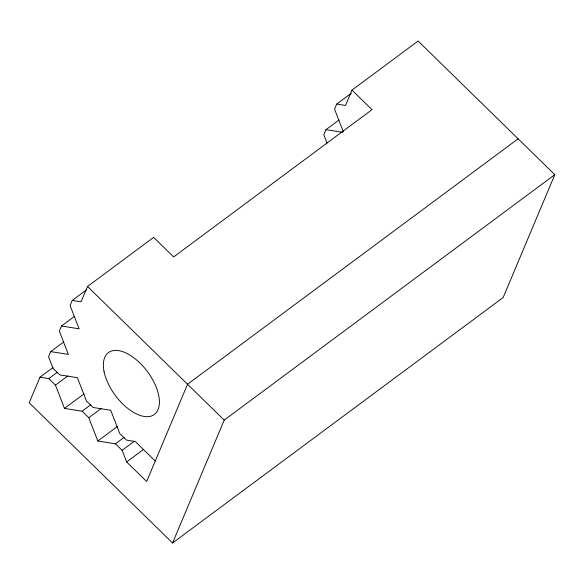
<?xml version="1.0" encoding="UTF-8"?>
<svg xmlns="http://www.w3.org/2000/svg" width="584" height="584" viewBox="0 0 584 584"><rect width="100%" height="100%" fill="white"/><g stroke="black" fill="none" stroke-linecap="round" stroke-linejoin="round"><path stroke-width="0.88" d="M53.035 367.504L39.96 377.213L29.2 402.807L172.565 542.981L503.152 297.533L554.8 174.674L418.108 41.019L351.984 90.111L345.531 105.47L336.712 104.069L334.559 109.186L343.268 131.634M63.795 341.903L50.72 351.612L48.567 356.736L53.086 368.373L59.75 374.891L77.395 377.695L86.425 400.974L93.09 407.493L110.734 410.289L119.764 433.569L126.429 440.088L135.254 441.489L155.256 461.046M74.555 316.309L61.481 326.018L59.327 331.135L68.357 354.415L50.72 351.612M86.768 289.635L72.241 300.424L70.087 305.541L79.117 328.821L61.481 326.018M351.984 90.111L371.993 109.668L173.638 256.931L153.636 237.374L87.512 286.467L81.059 301.818L72.241 300.424M339.027 119.954L325.952 129.663L323.799 134.78L327.025 143.095M172.565 542.981L224.212 420.115L554.8 174.674M336.712 104.069L351.239 93.279M39.96 377.213L48.779 378.614L57.502 372.139M518.125 138.817L187.537 384.257L146.65 481.523L126.648 461.966L122.129 450.33L115.457 443.811L97.82 441.008L88.79 417.728L82.118 411.209L64.481 408.406L55.451 385.133L67.802 375.957M64.481 408.406L84.096 393.842M82.118 411.209L90.841 404.734M88.79 417.728L101.142 408.559M97.82 441.008L117.435 426.444M115.457 443.811L124.18 437.336M122.129 450.33L134.481 441.154M126.648 461.966L143.357 449.556M325.952 129.663L342.713 132.327M87.512 286.467L224.212 420.115M48.779 378.614L55.451 385.133M103.988 371.19A38.537 20.002 53.4 0 0 150.183 416.356A38.537 20.002 53.4 0 0 139.992 363.058A38.537 20.002 53.4 0 0 103.988 371.19"/></g></svg>
